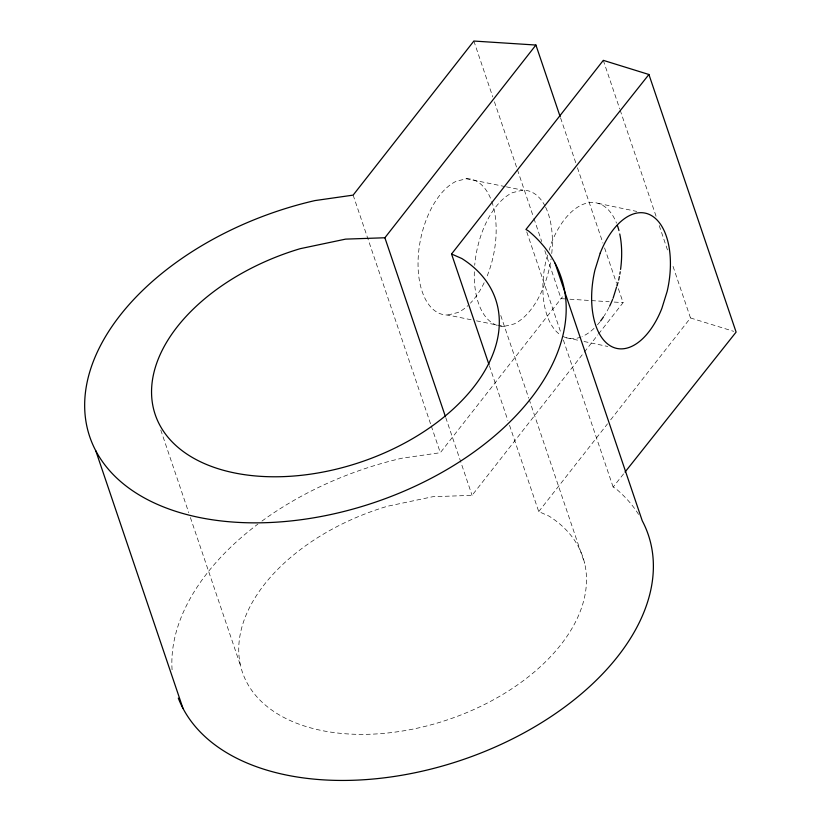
<?xml version="1.0" encoding="UTF-8"?>
<svg xmlns="http://www.w3.org/2000/svg" width="821" height="821" viewBox="0 0 821 821"><rect width="100%" height="100%" fill="white"/><g stroke="black" fill="none" stroke-linecap="round" stroke-linejoin="round"><path stroke-width="0.62" stroke-dasharray="4.11 3.08" d="M547.669 255.085L546.16 259.918A69.118 37.561 -78.2 0 0 560.835 335.194M549.187 250.21L551.476 242.872A69.118 37.561 -78.2 0 1 616.53 223.138M261.961 521.078A248.814 153.527 -18.7 0 1 402.146 458.169L440.323 452.71L562.477 296.843M509.543 425.329L538.74 511.596L549.003 516.101A179.696 110.886 -18.7 0 1 495.166 698.856A179.696 110.886 -18.7 0 1 247.562 683.79A179.696 110.886 -18.7 0 1 387.399 506.27L432.79 496.715L472.075 495.35L583.567 353.081M584.357 352.076L597.801 334.927M598.591 333.911L623.108 302.631L616.93 284.415M538.74 511.596L607.499 423.852M610.67 419.818L690.492 317.953L672.399 264.485M638.574 514.408A248.814 153.527 -18.7 0 0 615.699 488.557L613.133 487.058L624.237 473.06M505.172 186.603L466.441 178.742L456.312 181.225A69.118 37.304 -78.5 0 0 418.279 256.388A69.118 37.304 -78.5 0 0 447.753 315.018L471.5 319.831M545.062 206.092A69.118 37.304 -78.5 0 0 522.669 190.154L512.53 192.637A69.118 37.304 -78.5 0 0 474.702 265.265M447.753 315.018L457.892 312.534A69.118 37.304 -78.5 0 0 467.97 305.576M476.498 320.847L503.981 326.43L514.12 323.946A69.118 37.304 -78.5 0 0 551.086 258.851M564.858 298.885L561.061 298.639L544.2 248.825M569.928 299.213L609.172 301.738M614.241 302.066L623.108 302.631M506.424 186.86L522.669 190.154M598.027 203.341L636.788 211.438M566.521 337.831L579.021 340.448M584.018 341.495L607.766 346.462M690.492 317.953L733.707 331.345M603.302 60.354L619.752 108.957M620.163 110.168L656.359 217.093M659.232 225.601L668.284 252.334M560.589 117.947L575.808 162.907M577.45 167.761L602.953 243.098M604.595 247.963L616.52 283.194M473.871 41.05L492.785 96.94M494.437 101.804L517.056 168.633M517.466 169.844L533.506 217.237M533.917 218.448L541.727 241.538M526.764 231.902L561.307 333.962M563.37 340.038L613.133 487.058M500.769 315.531L528.734 398.154M529.145 399.375L584.665 563.401M489.388 365.786L507.891 420.465M445.762 417.591L472.075 495.35M353.133 195.121L430.871 424.765M431.282 425.976L440.323 452.71M160.783 430.04L188.748 512.663M190.39 517.517L240.574 665.759M172.082 669.792A248.814 153.527 -18.7 0 1 257.876 524.106M466.441 178.742A69.118 37.304 -78.5 0 1 491.369 200.375M491.769 201.473A69.118 37.304 -78.5 0 1 486.258 278.186M484.164 282.752A69.118 37.304 -78.5 0 1 470.392 303.195M545.647 207.261A69.118 37.304 -78.5 0 1 551.712 253.874M503.981 326.43A69.118 37.304 -78.5 0 1 474.374 270.335M609.069 307.259A69.118 37.561 -78.2 0 1 604.266 315.705M599.802 321.996A69.118 37.561 -78.2 0 1 597.452 324.798M594.024 328.379A69.118 37.561 -78.2 0 1 582.11 336.559M580.96 337.021A69.118 37.561 -78.2 0 1 561.933 335.861"/><path stroke-width="1.23" d="M613.071 298.3L616.499 287.299M616.879 286.088L618.008 282.465M625.027 472.065L736.109 332.095L648.918 74.495L603.302 60.354L451.55 254.007L461.813 258.512A179.696 110.886 -18.7 0 1 407.975 441.267A179.696 110.886 -18.7 0 1 160.372 426.191A179.696 110.886 -18.7 0 1 300.209 248.681L345.6 239.127L384.885 237.762L535.918 45.042L560.179 116.736M648.918 74.495L525.943 229.47L528.508 230.968A248.814 153.527 -18.7 0 1 417.54 485.078A248.814 153.527 -18.7 0 1 90.361 438.517A248.814 153.527 -18.7 0 1 314.956 200.581L353.133 195.121L473.871 41.05L535.918 45.042M555.058 263.172L642.248 520.771A248.814 153.527 -18.7 0 1 476.519 754.715A248.814 153.527 -18.7 0 1 178.301 698.117M451.55 254.007L488.977 364.575M384.885 237.762L445.351 416.38M95.79 450.801L182.98 708.39M617.423 225.529A69.118 37.561 -78.2 0 1 618.952 230.578M619.752 233.964A69.118 37.561 -78.2 0 1 620.573 269.401M620.224 271.792A69.118 37.561 -78.2 0 1 619.834 274.173M619.393 276.554A69.118 37.561 -78.2 0 1 618.654 280.094M612.61 299.439A69.118 37.561 -78.2 0 1 609.603 306.182M603.558 316.803A69.118 37.561 -78.2 0 1 600.572 321.001M600.223 253.073L594.917 270.109A69.118 37.561 -78.2 0 0 610.691 346.062A69.118 37.561 -78.2 0 0 661.829 308.491L667.134 291.445A69.118 37.561 -78.2 0 0 651.361 215.502A69.118 37.561 -78.2 0 0 600.223 253.073"/></g></svg>
